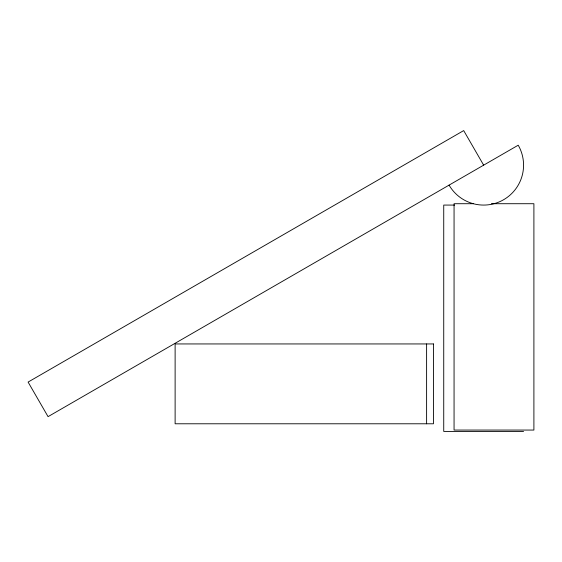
<?xml version="1.0" encoding="UTF-8"?>
<svg xmlns="http://www.w3.org/2000/svg" width="562" height="562" viewBox="0 0 562 562"><rect width="100%" height="100%" fill="white"/><g stroke="black" fill="none" stroke-linecap="round" stroke-linejoin="round"><path stroke-width="0.84" d="M473.316 203.718L454.061 203.718L454.061 430.056L533.9 430.056L533.9 203.718L491.399 203.718M454.63 205.074L443.734 205.074L443.734 431.412L523.566 431.412M483.65 165.158L463.692 130.588L28.1 382.076L48.058 416.646L518.22 145.2A39.916 39.916 0 0 1 503.608 199.728A39.916 39.916 0 0 1 449.08 185.116M426.607 343.944L426.607 423.783M433.457 343.944L175.119 343.944L175.119 423.783L433.457 423.783L433.457 343.944"/></g></svg>
